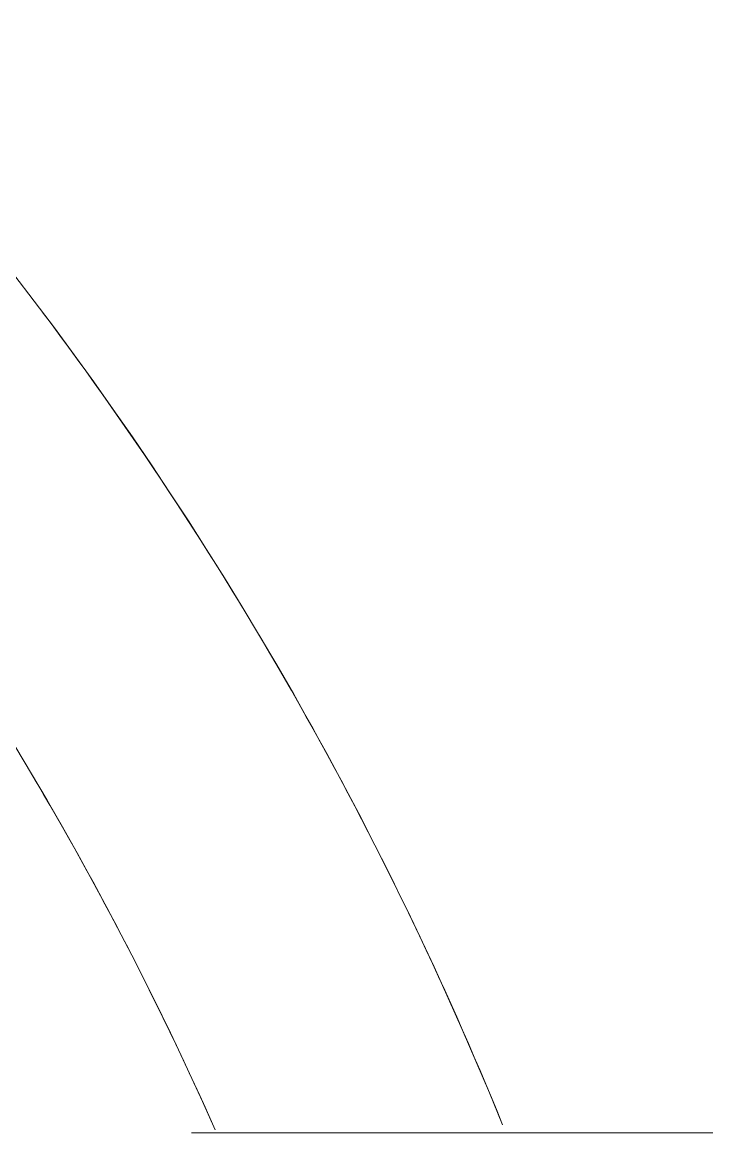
# Model space of a CAD drawing. Header units: millimetres. Extents: x 596 to 768, y 309 to 423.
# Drawn here: x 690.96956 to 690.98312, y 404.25656 to 404.27856 of the extents above; entities that cross this region are included whole.
import ezdxf

# ---------------------------------------------------------------- set-up
doc = ezdxf.new("R2010")
doc.units = ezdxf.units.MM
doc.layers.add('1- 3', color=3, linetype='Continuous')

# ---------------------------------------------------------------- blocks, each defined once
blk = doc.blocks.new('CTOBOM')
at = {"color": 0, "lineweight": 20}
blk.add_lwpolyline([(8.846861, -0.361644), (8.846861, -0.32996)], dxfattribs=at)
blk.add_lwpolyline([(8.846861, -0.361644), (8.846861, -0.32996)], dxfattribs=at)
for points in [[(8.846701, -0.35548), (8.819661, -0.366468), (8.801976, -0.392745), (8.801976, -0.421932)], [(8.846701, -0.35548), (8.840963, -0.357812), (8.835552, -0.360877), (8.830601, -0.364598)], [(8.846806, -0.361171), (8.822762, -0.371816), (8.807256, -0.395637), (8.807256, -0.421932)], [(8.846806, -0.361171), (8.844376, -0.362247), (8.842013, -0.363468), (8.83973, -0.364826)]]:
    blk.add_open_spline(points, degree=3, dxfattribs=at)

msp = doc.modelspace()

# ---------------------------------------------------------------- block references
at = {"layer": '1- 3', "rotation": 270}
msp.add_blockref('CTOBOM', (691.334551, 413.103426), dxfattribs=at)

doc.saveas('drawing.dxf')
